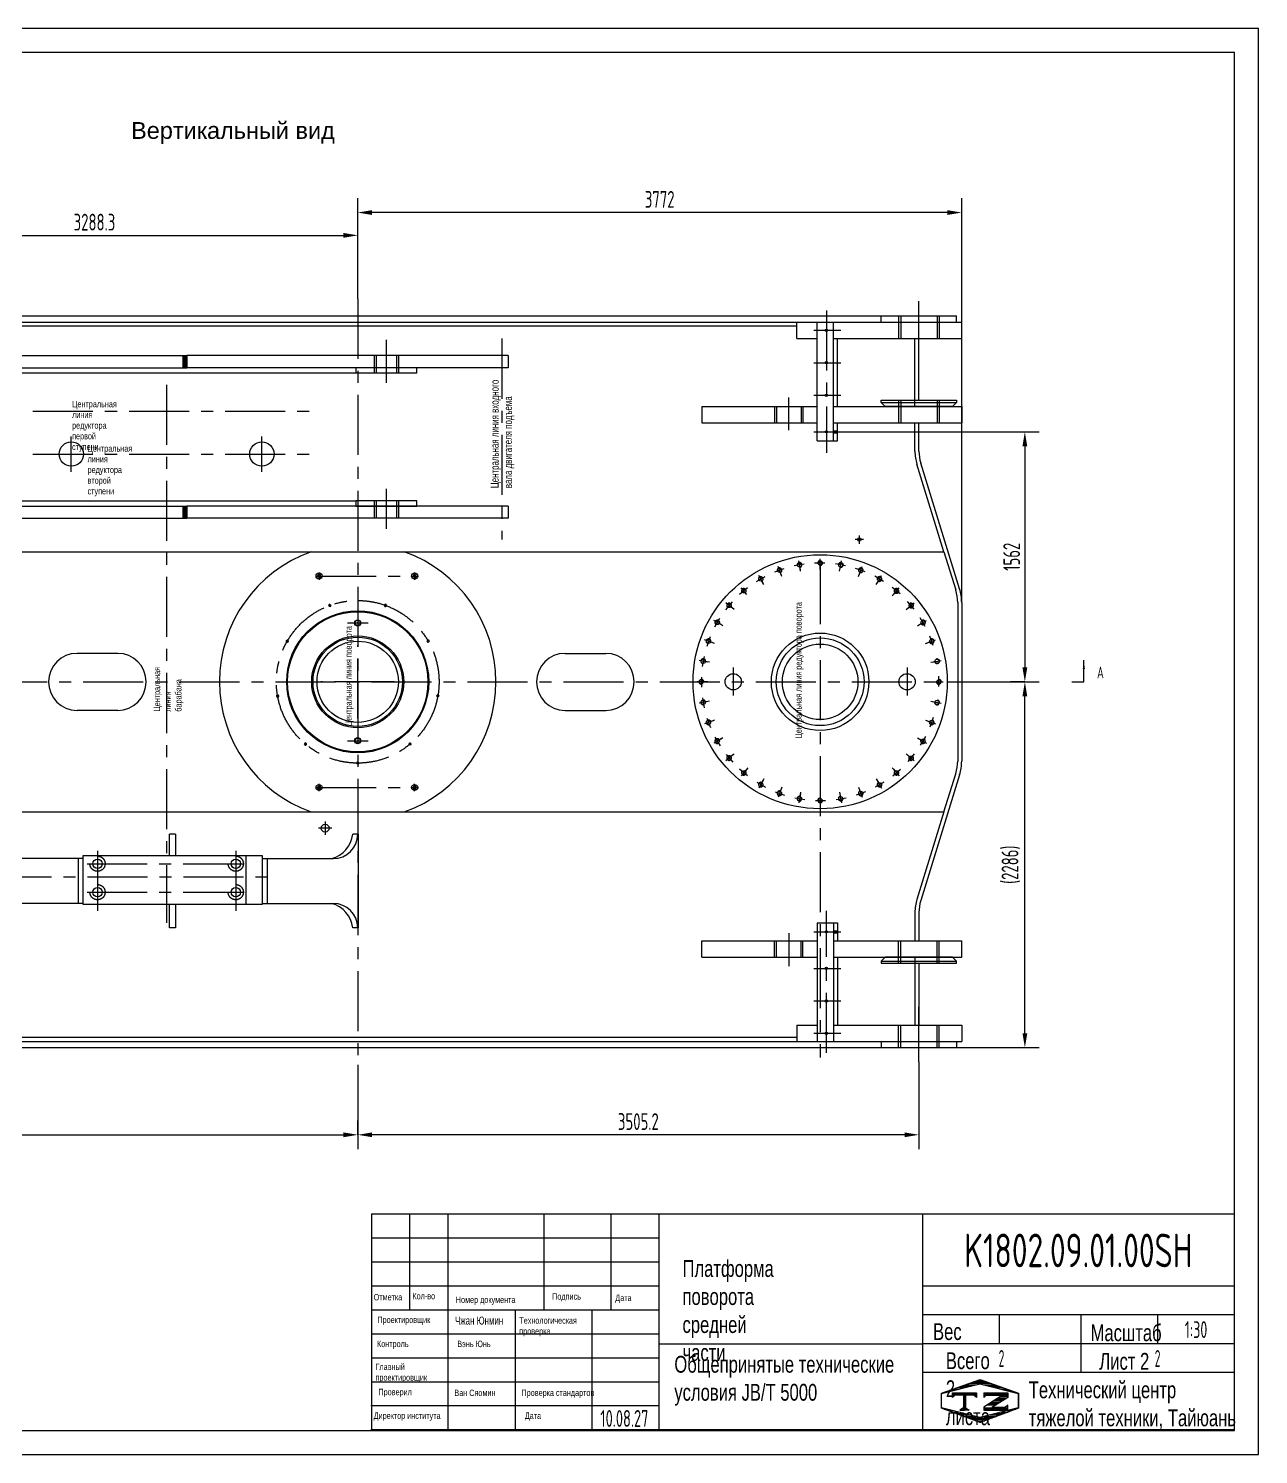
# Model space of a CAD drawing. Header units: millimetres. Extents: x 0 to 12600, y 0 to 8910.
# Drawn here: x 4919 to 12600, y 0 to 8910 of the extents above; entities that cross this region are included whole.
import ezdxf
from ezdxf.enums import TextEntityAlignment as Align

# ---------------------------------------------------------------- set-up
doc = ezdxf.new("R2010")
doc.units = ezdxf.units.MM
doc.header["$LTSCALE"] = 300
doc.linetypes.add('F', pattern=[0.75, 0.5, -0.25])
doc.linetypes.add('G', pattern=[2, 1.25, -0.25, 0.25, -0.25])
for name, color, linetype in [('01', 7, 'Continuous'), ('02', 1, 'Continuous'), ('04', 2, 'F'), ('05', 4, 'G'), ('08', 1, 'Continuous'), ('11', 3, 'Continuous'), ('THICK', 7, 'Continuous')]:
    doc.layers.add(name, color=color, linetype=linetype)
doc.styles.get("Standard").update_dxf_attribs({"font": 'isocp', "width": 0.707, "bigfont": 'intecad.shx'})
doc.dimstyles.new('INTE', dxfattribs={"dimscale": 30, "dimtxt": 3.5, "dimasz": 3, "dimexe": 3, "dimexo": 0, "dimgap": 1, "dimtad": 1, "dimdsep": 46, "dimtxsty": 'Standard', "dimcen": 0, "dimclrd": 1, "dimclre": 1, "dimclrt": 3, "dimadec": 0, "dimazin": 0, "dimtfac": 1, "dimtmove": 0, "dimatfit": 0, "dimfxl": 1, "dimarcsym": 0})

# ---------------------------------------------------------------- blocks, each defined once
blk = doc.blocks.new('*D16')
at = {"layer": '08', "color": 1, "lineweight": -2}
for p, q in [((1792.8, 2631), (1792.8, 1907.5)), ((6974.4, 2435.1), (6974.4, 1907.5)), ((1882.8, 1997.5), (6884.4, 1997.5))]:
    blk.add_line(p, q, dxfattribs=at)
at = {"layer": '08', "color": 1}
for points in [[(1882.8, 2012.5), (1882.8, 1982.5), (1792.8, 1997.5)], [(6884.4, 2012.5), (6884.4, 1982.5), (6974.4, 1997.5)]]:
    blk.add_solid(points, dxfattribs=at)
at = {"layer": 'Defpoints', "color": 0}
for p in [(1792.8, 2631), (6974.4, 2435.1), (6974.4, 1997.5)]:
    blk.add_point(p, dxfattribs=at)
at = {"layer": '08', "color": 3, "insert": (4383.6, 2080), "char_height": 105, "attachment_point": 5}
blk.add_mtext('5181.6', dxfattribs=at)
blk = doc.blocks.new('*D17')
at = {"layer": '08', "color": 1, "lineweight": -2}
for p, q in [((3686.1, 6969.8), (3686.1, 7707.6)), ((6974.4, 7220.9), (6974.4, 7707.6)), ((3776.1, 7617.6), (6884.4, 7617.6))]:
    blk.add_line(p, q, dxfattribs=at)
at = {"layer": '08', "color": 1}
for points in [[(3776.1, 7632.6), (3776.1, 7602.6), (3686.1, 7617.6)], [(6884.4, 7632.6), (6884.4, 7602.6), (6974.4, 7617.6)]]:
    blk.add_solid(points, dxfattribs=at)
at = {"layer": 'Defpoints', "color": 0}
for p in [(6974.4, 7617.6), (6974.4, 7220.9), (3686.1, 6969.8)]:
    blk.add_point(p, dxfattribs=at)
at = {"layer": '08', "color": 3, "insert": (5330.3, 7700.1), "char_height": 105, "attachment_point": 5}
blk.add_mtext('3288.3', dxfattribs=at)
blk = doc.blocks.new('*D18')
at = {"layer": '08', "color": 1, "lineweight": -2}
for p, q in [((9992.3, 6390.1), (11231.1, 6390.1)), ((11141.1, 6300.1), (11141.1, 4918)), ((10910.9, 4828), (11231.1, 4828))]:
    blk.add_line(p, q, dxfattribs=at)
at = {"layer": '08', "color": 1}
for points in [[(11126.1, 6300.1), (11156.1, 6300.1), (11141.1, 6390.1)], [(11126.1, 4918), (11156.1, 4918), (11141.1, 4828)]]:
    blk.add_solid(points, dxfattribs=at)
at = {"layer": 'Defpoints', "color": 0}
for p in [(9992.3, 6390.1), (10910.9, 4828), (11141.1, 4828)]:
    blk.add_point(p, dxfattribs=at)
at = {"layer": '08', "color": 3, "insert": (11058.6, 5609), "char_height": 105, "attachment_point": 5, "rotation": 90}
blk.add_mtext('1562', dxfattribs=at)
blk = doc.blocks.new('*D20')
at = {"layer": '08', "color": 1, "lineweight": -2}
for p, q in [((10479.6, 2452.7), (10479.6, 1907.5)), ((6974.4, 1997.5), (6974.4, 2087.5)), ((10389.6, 1997.5), (7064.4, 1997.5))]:
    blk.add_line(p, q, dxfattribs=at)
at = {"layer": '08', "color": 1}
for points in [[(7064.4, 2012.5), (7064.4, 1982.5), (6974.4, 1997.5)], [(10389.6, 2012.5), (10389.6, 1982.5), (10479.6, 1997.5)]]:
    blk.add_solid(points, dxfattribs=at)
at = {"layer": 'Defpoints', "color": 0}
for p in [(10479.6, 2452.7), (6974.4, 1997.5), (6974.4, 1997.5)]:
    blk.add_point(p, dxfattribs=at)
at = {"layer": '08', "color": 3, "insert": (8727, 2080), "char_height": 105, "attachment_point": 5}
blk.add_mtext('3505.2', dxfattribs=at)
blk = doc.blocks.new('*D21')
at = {"layer": '08', "color": 1, "lineweight": -2}
for p, q in [((11141.1, 4828), (11051.1, 4828)), ((11141.1, 2632), (11141.1, 4738)), ((10714.4, 2542), (11231.1, 2542))]:
    blk.add_line(p, q, dxfattribs=at)
at = {"layer": '08', "color": 1}
for points in [[(11126.1, 4738), (11156.1, 4738), (11141.1, 4828)], [(11126.1, 2632), (11156.1, 2632), (11141.1, 2542)]]:
    blk.add_solid(points, dxfattribs=at)
at = {"layer": 'Defpoints', "color": 0}
for p in [(11141.1, 4828), (11141.1, 4828), (10714.4, 2542)]:
    blk.add_point(p, dxfattribs=at)
at = {"layer": '08', "color": 3, "insert": (11053.4, 3685), "char_height": 105, "attachment_point": 5, "rotation": 90}
blk.add_mtext('(2286)', dxfattribs=at)
blk = doc.blocks.new('*D22')
at = {"layer": '08', "color": 1, "lineweight": -2}
for p, q in [((6974.4, 7662.6), (6974.4, 7850.1)), ((10746.4, 5323), (10746.4, 7850.1)), ((10656.4, 7760.1), (7064.4, 7760.1))]:
    blk.add_line(p, q, dxfattribs=at)
at = {"layer": '08', "color": 1}
for points in [[(7064.4, 7775.1), (7064.4, 7745.1), (6974.4, 7760.1)], [(10656.4, 7775.1), (10656.4, 7745.1), (10746.4, 7760.1)]]:
    blk.add_solid(points, dxfattribs=at)
at = {"layer": 'Defpoints', "color": 0}
for p in [(6974.4, 7760.1), (6974.4, 7662.6), (10746.4, 5323)]:
    blk.add_point(p, dxfattribs=at)
at = {"layer": '08', "color": 3, "insert": (8860.4, 7842.6), "char_height": 105, "attachment_point": 5}
blk.add_mtext('3772', dxfattribs=at)
blk = doc.blocks.new('rwer')
at = {"layer": '01', "color": 7, "linetype": 'Continuous'}
for centre in [(9608.8, 5524.8), (9733.6, 5558.2), (9862.4, 5569.5), (9991.2, 5558.2), (10116, 5524.8), (9491.7, 5470.1), (10233.2, 5470.1), (9385.8, 5396), (10339, 5396), (9294.4, 5304.6), (10430.4, 5304.6), (9220.2, 5198.7), (10504.6, 5198.7), (9165.6, 5081.6), (10559.2, 5081.6), (9132.2, 4956.7), (10592.6, 4956.7), (9120.9, 4828), (10603.9, 4828), (9132.2, 4699.2), (10592.6, 4699.2), (9165.6, 4574.4), (10559.2, 4574.4), (9220.2, 4457.2), (10504.6, 4457.2), (9294.4, 4351.4), (10430.4, 4351.4), (9385.8, 4260), (9491.7, 4185.8), (10233.2, 4185.8), (10339, 4260), (9608.8, 4131.2), (9733.6, 4097.7), (9862.4, 4086.5), (9991.2, 4097.7), (10116, 4131.2)]:
    blk.add_circle(centre, 12.9, dxfattribs=at)
at = {"layer": '02', "color": 1, "linetype": 'Continuous'}
for centre, start, end in [((9608.8, 5524.8), 290, 200.66034), ((9733.6, 5558.2), 280, 190.66034), ((9862.4, 5569.5), 270, 180.66034), ((9991.2, 5558.2), 260, 170.66034), ((10116, 5524.8), 250, 160.66034), ((9491.7, 5470.1), 300, 210.66034), ((10233.2, 5470.1), 240, 150.66034), ((9385.8, 5396), 310, 220.66034), ((10339, 5396), 230, 140.66034), ((9294.4, 5304.6), 320, 230.66034), ((10430.4, 5304.6), 220, 130.66034), ((9220.2, 5198.7), 330, 240.66034), ((10504.6, 5198.7), 210, 120.66034), ((9165.6, 5081.6), 340, 250.66034), ((10559.2, 5081.6), 200, 110.66034), ((9132.2, 4956.7), 350, 260.66034), ((10592.6, 4956.7), 190, 100.66034), ((9120.9, 4828), 0, 270.66034), ((10603.9, 4828), 180, 90.66034), ((9132.2, 4699.2), 10, 280.66034), ((10592.6, 4699.2), 170, 80.66034), ((9165.6, 4574.4), 20, 290.66034), ((10559.2, 4574.4), 160, 70.66034), ((9220.2, 4457.2), 30, 300.66034), ((10504.6, 4457.2), 150, 60.66034), ((9294.4, 4351.4), 40, 310.66034), ((10430.4, 4351.4), 140, 50.66034), ((9385.8, 4260), 139.33966, 50), ((9491.7, 4185.8), 60, 330.66034), ((10233.2, 4185.8), 120, 30.66034), ((10339, 4260), 130, 40.66034), ((9608.8, 4131.2), 70, 340.66034), ((9733.6, 4097.7), 80, 350.66034), ((9862.4, 4086.5), 90, 0.66034), ((9991.2, 4097.7), 100, 10.66034), ((10116, 4131.2), 110, 20.66034)]:
    blk.add_arc(centre, 15, start, end, dxfattribs=at)
at = {"layer": '05'}
for p, q in [((9636.3, 5534.8), (9576.6, 5513.1)), ((9619.1, 5496.4), (9599.8, 5549.3)), ((9762.4, 5563.3), (9699.9, 5552.3)), ((9738.9, 5528.5), (9729.1, 5584)), ((9740.6, 5518.6), (9735.4, 5548.1)), ((9891.6, 5569.5), (9828.2, 5569.5)), ((9862.4, 5539.3), (9862.4, 5595.6)), ((9862.4, 5529.3), (9862.4, 5559.3)), ((10019.9, 5553.1), (9957.5, 5564.2)), ((9984.2, 5518.6), (9989.4, 5548.1)), ((9985.9, 5528.5), (9995.7, 5584)), ((10143.5, 5514.8), (10083.9, 5536.5)), ((10105.7, 5496.4), (10125, 5549.3)), ((9517, 5484.7), (9462, 5453)), ((9506.7, 5444), (9478.6, 5492.8)), ((9511.8, 5435.3), (9496.8, 5461.3)), ((9511.8, 5435.3), (9496.8, 5461.3)), ((9622.6, 5487), (9612.3, 5515.2)), ((10102.3, 5487), (10112.5, 5515.2)), ((10258.5, 5455.5), (10203.5, 5487.2)), ((10213, 5435.3), (10228, 5461.3)), ((10218.1, 5444), (10246.2, 5492.8)), ((9408.2, 5414.8), (9359.6, 5374)), ((9405.1, 5372.9), (9369, 5416)), ((10361.4, 5377.2), (10312.8, 5418)), ((10313.2, 5365.2), (10332.5, 5388.2)), ((10319.7, 5372.9), (10355.8, 5416)), ((9313.2, 5327), (9272.4, 5278.4)), ((9317.5, 5285.2), (9274.3, 5321.4)), ((9325.2, 5278.8), (9302.2, 5298)), ((10399.6, 5278.8), (10422.6, 5298)), ((10407.3, 5285.2), (10450.5, 5321.4)), ((10449.2, 5282.2), (10408.4, 5330.8)), ((9246.3, 5183.7), (9197.6, 5211.8)), ((9234.9, 5224), (9203.1, 5169.1)), ((9255.1, 5178.6), (9229.1, 5193.6)), ((10469.7, 5178.6), (10495.7, 5193.6)), ((10478.5, 5183.7), (10527.2, 5211.8)), ((10519.2, 5173.4), (10487.5, 5228.4)), ((9193.9, 5071.3), (9141, 5090.5)), ((9175.6, 5109), (9153.9, 5049.4)), ((10530.9, 5071.3), (10583.8, 5090.5)), ((10569.2, 5054.1), (10547.5, 5113.7)), ((9203.4, 5067.8), (9175.2, 5078.1)), ((10521.4, 5067.8), (10549.6, 5078.1)), ((9161.8, 4951.5), (9106.4, 4961.3)), ((9137.2, 4985.5), (9126.2, 4923)), ((9171.8, 4949.8), (9142.2, 4955)), ((10553, 4949.8), (10582.6, 4955)), ((10563, 4951.5), (10618.4, 4961.3)), ((9151, 4828), (9094.7, 4828)), ((9120.9, 4857.2), (9120.9, 4793.8)), ((9161.1, 4828), (9131.1, 4828)), ((10563.7, 4828), (10593.7, 4828)), ((10573.8, 4828), (10630.1, 4828)), ((10603.9, 4798.8), (10603.9, 4862.2)), ((9127.1, 4728), (9138.1, 4665.5)), ((9161.8, 4704.5), (9106.4, 4694.7)), ((9171.8, 4706.2), (9142.2, 4701)), ((10553, 4706.2), (10582.6, 4701)), ((10563, 4704.5), (10618.4, 4694.7)), ((9193.9, 4584.7), (9141, 4565.4)), ((9155.6, 4601.8), (9177.3, 4542.2)), ((9203.4, 4588.1), (9175.2, 4577.9)), ((10521.4, 4588.1), (10549.6, 4577.9)), ((10530.9, 4584.7), (10583.8, 4565.4)), ((10549.2, 4546.9), (10570.9, 4606.5)), ((9246.3, 4472.3), (9197.6, 4444.1)), ((9205.6, 4482.5), (9237.4, 4427.6)), ((9255.1, 4477.3), (9229.1, 4462.3)), ((10469.7, 4477.3), (10495.7, 4462.3)), ((10478.5, 4472.3), (10527.2, 4444.1)), ((10489.9, 4431.9), (10521.7, 4486.9)), ((9317.5, 4370.7), (9274.3, 4334.5)), ((9275.6, 4373.7), (9316.4, 4325.1)), ((9325.2, 4377.2), (9302.2, 4357.9)), ((10399.6, 4377.2), (10422.6, 4357.9)), ((10407.3, 4370.7), (10450.5, 4334.5)), ((10411.6, 4329), (10452.4, 4377.6)), ((9408.2, 4241.2), (9359.6, 4281.9)), ((9405.1, 4283), (9369, 4239.9)), ((9411.6, 4290.8), (9392.3, 4267.8)), ((10313.2, 4290.8), (10332.5, 4267.8)), ((10316.6, 4241.2), (10365.2, 4281.9)), ((10319.7, 4283), (10355.8, 4239.9)), ((9466.3, 4200.4), (9521.3, 4168.7)), ((9506.7, 4211.9), (9478.6, 4163.2)), ((9511.8, 4220.7), (9496.8, 4194.7)), ((10207.8, 4171.2), (10262.8, 4202.9)), ((10213, 4220.7), (10228, 4194.7)), ((10218.1, 4211.9), (10246.2, 4163.2)), ((9581.3, 4141.2), (9640.9, 4119.5)), ((9619.1, 4159.5), (9599.8, 4106.6)), ((9622.6, 4169), (9612.3, 4140.8)), ((9704.9, 4102.8), (9767.3, 4091.8)), ((9738.9, 4127.4), (9729.1, 4072)), ((9740.6, 4137.4), (9735.4, 4107.8)), ((9862.4, 4126.7), (9862.4, 4096.7)), ((9862.4, 4116.6), (9862.4, 4060.3)), ((9962.4, 4092.7), (10024.9, 4103.7)), ((9984.2, 4137.4), (9989.4, 4107.8)), ((9985.9, 4127.4), (9995.7, 4072)), ((10088.6, 4121.2), (10148.2, 4142.9)), ((10102.3, 4169), (10112.5, 4140.8)), ((10105.7, 4159.5), (10125, 4106.6)), ((9833.2, 4086.5), (9896.6, 4086.5))]:
    blk.add_line(p, q, dxfattribs=at)
blk = doc.blocks.new('*U41')
at = {"layer": '01'}
for points in [[(415, 292), (25, 292)], [(415, 5), (415, 292)], [(25, 5), (415, 5)]]:
    blk.add_lwpolyline(points, dxfattribs=at)
at = {"layer": '02'}
for points in [[(420, 297), (0, 297)], [(420, 0), (420, 297)], [(0, 0), (420, 0)]]:
    blk.add_lwpolyline(points, dxfattribs=at)
blk = doc.blocks.new('*X45')
at = {"color": 0}
for p, q in [((127.06, 7.8), (132.06, 7.8)), ((127.06, 7.5), (132.06, 7.5)), ((127.06, 7.2), (127.32, 7.2)), ((128.77, 6), (130.57, 6)), ((129.23, 6.3), (131.04, 6.3)), ((129.7, 6.6), (131.51, 6.6)), ((130.16, 6.9), (131.98, 6.9)), ((130.62, 7.2), (132.06, 7.2)), ((127.84, 5.4), (129.64, 5.4)), ((128.3, 5.7), (130.1, 5.7))]:
    blk.add_line(p, q, dxfattribs=at)
blk = doc.blocks.new('*X46')
at = {"color": 0}
for p, q in [((127.06, 4.8), (132.06, 4.8)), ((127.06, 4.5), (132.06, 4.5)), ((131.84, 5.1), (132.06, 5.1))]:
    blk.add_line(p, q, dxfattribs=at)
blk = doc.blocks.new('*X44')
at = {"color": 0}
for p, q in [((122.34, 4.5), (123.72, 4.5)), ((122.82, 4.8), (123.24, 4.8))]:
    blk.add_line(p, q, dxfattribs=at)
blk = doc.blocks.new('*X43')
at = {"color": 0}
for p, q in [((120.53, 7.8), (125.53, 7.8)), ((120.53, 7.5), (125.53, 7.5)), ((120.53, 7.2), (120.79, 7.2)), ((125.27, 7.2), (125.53, 7.2))]:
    blk.add_line(p, q, dxfattribs=at)
blk = doc.blocks.new('*X42')
at = {"color": 0}
for p, q in [((121.52, 9), (123.12, 9)), ((122.38, 9.3), (124.32, 9.3)), ((123.24, 9.6), (125.52, 9.6)), ((124.1, 9.9), (128.52, 9.9)), ((124.97, 10.2), (127.67, 10.2)), ((125.83, 10.5), (126.82, 10.5)), ((127.02, 9.6), (129.37, 9.6)), ((128.22, 9.3), (130.22, 9.3)), ((129.42, 9), (131.07, 9)), ((118.22, 7.8), (118.32, 7.8)), ((118.22, 7.5), (118.27, 7.5)), ((118.22, 7.2), (118.27, 7.2)), ((118.22, 6.9), (118.27, 6.9)), ((118.22, 6.6), (118.27, 6.6)), ((118.22, 6.3), (118.27, 6.3)), ((118.22, 6), (118.27, 6)), ((118.94, 8.1), (119.52, 8.1)), ((119.8, 8.4), (120.72, 8.4)), ((120.66, 8.7), (121.92, 8.7)), ((130.62, 8.7), (131.92, 8.7)), ((131.82, 8.4), (132.77, 8.4)), ((133.02, 8.1), (133.62, 8.1)), ((134.22, 7.8), (134.32, 7.8)), ((134.27, 7.5), (134.32, 7.5)), ((134.27, 7.2), (134.32, 7.2)), ((134.27, 6.9), (134.32, 6.9)), ((134.27, 6.6), (134.32, 6.6)), ((134.27, 6.3), (134.32, 6.3)), ((134.27, 6), (134.32, 6)), ((118.22, 5.7), (118.27, 5.7)), ((118.22, 5.4), (118.27, 5.4)), ((118.22, 5.1), (118.27, 5.1)), ((118.22, 4.8), (118.27, 4.8)), ((118.79, 4.5), (119.42, 4.5)), ((119.61, 4.2), (120.62, 4.2)), ((120.43, 3.9), (121.82, 3.9)), ((121.26, 3.6), (123.02, 3.6)), ((122.08, 3.3), (124.22, 3.3)), ((122.91, 3), (125.42, 3)), ((127.12, 3), (129.7, 3)), ((128.32, 3.3), (130.51, 3.3)), ((129.52, 3.6), (131.32, 3.6)), ((130.72, 3.9), (132.14, 3.9)), ((131.92, 4.2), (132.95, 4.2)), ((133.12, 4.5), (133.76, 4.5)), ((134.27, 5.7), (134.32, 5.7)), ((134.27, 5.4), (134.32, 5.4)), ((134.27, 5.1), (134.32, 5.1)), ((134.27, 4.8), (134.32, 4.8)), ((123.73, 2.7), (128.89, 2.7)), ((124.55, 2.4), (128.07, 2.4)), ((125.38, 2.1), (127.26, 2.1)), ((126.2, 1.8), (126.45, 1.8))]:
    blk.add_line(p, q, dxfattribs=at)

msp = doc.modelspace()

# ---------------------------------------------------------------- hatches: boundary and pattern name
at = {"layer": '02', "linetype": 'Continuous'}
h = msp.add_hatch(dxfattribs=at)
h.set_pattern_fill('_USER', color=1, scale=5, angle=315, style=0, double=1, pattern_type=0)
h.set_pattern_definition([(315, (-286.79, 9767.5347), (3.535534, 3.535534), []), (45, (-286.79, 9767.5347), (-3.535534, 3.535534), [])])
h.paths.add_polyline_path([(5907.403, 6847.382), (5882.403, 6821.649), (5882.403, 6789.979), (5904.615, 6789.979), (5907.403, 6792.848)])
h.paths.add_polyline_path([(5907.403, 6847.382), (5907.403, 6865.979), (5882.403, 6865.979), (5882.403, 6821.649)])
h = msp.add_hatch(dxfattribs=at)
h.set_pattern_fill('_USER', color=1, scale=5, angle=315, style=0, double=1, pattern_type=0)
h.set_pattern_definition([(315, (-286.79, 8828.0347), (3.535534, 3.535534), []), (45, (-286.79, 8828.0347), (-3.535534, 3.535534), [])])
h.paths.add_polyline_path([(5907.403, 5907.882), (5882.403, 5882.149), (5882.403, 5850.479), (5904.615, 5850.479), (5907.403, 5853.348)])
h.paths.add_polyline_path([(5907.403, 5907.882), (5907.403, 5926.479), (5882.403, 5926.479), (5882.403, 5882.149)])

# ---------------------------------------------------------------- linework, layer by layer
for p, q in [((5799.403, 3742.129), (5799.403, 3874.979)), ((5837.403, 3874.979), (5799.403, 3874.979)), ((5837.403, 3874.979), (5837.403, 3742.129)), ((6978.83, 3874.979), (6962.83, 3874.979)), ((5259.403, 3722.979), (4814.316, 3722.979)), ((5227.978, 3722.979), (5227.978, 3442.979)), ((5259.403, 3436.979), (5259.403, 3742.129)), ((6377.403, 3742.129), (6377.403, 3436.979)), ((6377.403, 3722.979), (6822.489, 3722.979)), ((6408.828, 3722.979), (6408.828, 3442.979)), ((5259.403, 3442.979), (4814.316, 3442.979)), ((6377.403, 3436.979), (5259.403, 3436.979)), ((5799.403, 3290.979), (5799.403, 3436.979)), ((5837.403, 3436.979), (5837.403, 3290.979)), ((6377.403, 3442.979), (6822.489, 3442.979)), ((5837.403, 3290.979), (5799.403, 3290.979)), ((6978.83, 3290.979), (6943.064, 3290.979))]:
    msp.add_line(p, q)
for centre, start, end in [((6765.32, 3895.602), 285.2643714, 353.3815163), ((6765.32, 3270.355), 6.6184837, 74.7356286)]:
    msp.add_arc(centre, 178.936, start, end)
at = {"layer": '01'}
for p, q in [((1843.403, 7075.979), (10746.403, 7075.979)), ((9717.394, 7050.988), (3088.403, 7050.988)), ((9717.394, 6973.978), (9717.394, 7075.978)), ((9844.403, 6332.979), (9844.403, 7075.979)), ((9946.403, 6332.978), (9946.403, 7075.979)), ((10244.394, 7113.979), (10714.394, 7113.979)), ((10244.394, 7075.978), (10244.394, 7113.979)), ((10714.394, 7075.978), (10714.394, 7113.979)), ((10746.394, 6973.978), (10746.394, 7075.979)), ((9717.394, 6973.978), (9844.403, 6973.978)), ((9946.403, 6973.978), (10746.394, 6973.978)), ((9971.403, 6548.978), (9971.403, 6973.978)), ((10454.403, 6548.978), (10454.403, 6972.988)), ((10479.394, 6586.978), (10479.394, 6973.978)), ((3647.403, 6865.979), (5882.403, 6865.979)), ((5882.403, 6865.979), (5882.403, 6789.979)), ((7914.403, 6865.979), (5907.403, 6865.979)), ((5907.403, 6865.979), (5907.403, 6789.979)), ((7914.403, 6865.979), (7914.403, 6789.979)), ((3647.403, 6789.979), (5882.403, 6789.979)), ((7914.403, 6789.979), (5907.403, 6789.979)), ((7342.903, 6789.979), (6961.903, 6789.979)), ((6961.903, 6789.979), (6961.903, 6758.279)), ((7342.903, 6758.279), (7342.903, 6789.979)), ((6961.903, 6758.279), (7342.903, 6758.279)), ((9123.394, 6548.978), (9123.394, 6446.978)), ((9123.394, 6548.978), (9844.403, 6548.978)), ((9946.403, 6548.978), (10746.394, 6548.978)), ((10244.394, 6586.978), (10714.394, 6586.978)), ((10244.394, 6573.978), (10244.394, 6586.978)), ((10244.394, 6573.978), (10714.394, 6573.978)), ((10269.394, 6548.978), (10244.394, 6573.978)), ((10689.394, 6548.978), (10269.394, 6548.978)), ((10689.394, 6548.978), (10714.394, 6573.978)), ((10714.394, 6586.978), (10714.394, 6573.978)), ((10746.394, 6548.978), (10746.394, 6446.978)), ((9123.394, 6446.978), (9844.403, 6446.978)), ((9946.403, 6446.978), (10746.394, 6446.978)), ((9971.403, 6332.978), (9971.403, 6446.978)), ((10454.403, 6269.988), (10454.403, 6446.978)), ((10479.403, 6268.979), (10479.403, 6446.978)), ((9844.403, 6332.979), (9946.403, 6332.979)), ((9946.403, 6332.978), (9971.403, 6332.978)), ((10635.403, 5640.988), (10466.842, 6187.458)), ((10733.372, 5409.236), (10490.738, 6193.946)), ((3647.403, 5926.479), (5882.403, 5926.479)), ((5882.403, 5926.479), (5882.403, 5850.479)), ((7914.403, 5926.479), (5907.403, 5926.479)), ((5907.403, 5926.479), (5907.403, 5850.479)), ((7342.903, 5958.279), (6961.903, 5958.279)), ((6961.903, 5958.279), (6961.903, 5926.479)), ((6961.903, 5926.479), (7342.903, 5926.479)), ((7342.903, 5926.479), (7342.903, 5958.279)), ((7914.403, 5926.479), (7914.403, 5850.479)), ((3647.403, 5850.479), (5882.403, 5850.479)), ((7914.403, 5850.479), (5907.403, 5850.479)), ((3088.403, 5640.988), (10635.403, 5640.988)), ((3088.403, 5640.988), (10635.403, 5640.988)), ((10635.403, 5640.988), (10709.443, 5402.003)), ((10721.403, 5322.988), (10721.403, 4332.988)), ((10746.403, 5322.979), (10746.403, 4332.979)), ((5475.403, 5005.567), (5221.403, 5005.567)), ((8269.403, 5005.567), (8523.403, 5005.567)), ((11434.321, 4827.979), (11509.321, 4827.979)), ((5475.403, 4649.567), (5221.403, 4649.567)), ((8269.403, 4649.567), (8523.403, 4649.567)), ((10733.372, 4246.721), (10490.738, 3462.011)), ((10635.403, 4014.988), (10709.443, 4253.973)), ((3088.403, 4014.988), (10635.403, 4014.988)), ((5259.403, 3742.129), (6377.403, 3742.129)), ((6276.403, 3742.129), (6276.403, 3436.979)), ((10479.403, 3386.979), (10479.403, 3208.979)), ((9844.403, 3322.979), (9844.403, 2579.979)), ((9844.403, 3322.979), (9946.403, 3322.979)), ((9946.403, 3322.979), (9946.403, 2579.979)), ((9946.403, 3322.979), (9971.403, 3322.979)), ((9971.403, 3322.979), (9971.403, 3208.979)), ((9123.394, 3208.979), (9844.403, 3208.979)), ((9123.394, 3106.979), (9123.394, 3208.979)), ((9946.403, 3208.979), (10746.394, 3208.979)), ((10746.394, 3106.979), (10746.394, 3208.979)), ((9123.394, 3106.979), (9844.403, 3106.979)), ((9946.403, 3106.979), (10746.394, 3106.979)), ((9971.403, 3106.979), (9971.403, 2681.979)), ((10269.394, 3106.979), (10244.394, 3081.979)), ((10244.394, 3081.979), (10714.394, 3081.979)), ((10244.394, 3081.979), (10244.394, 3068.979)), ((10244.394, 3068.979), (10714.394, 3068.979)), ((10689.394, 3106.979), (10269.394, 3106.979)), ((10479.394, 3068.979), (10479.394, 2681.979)), ((10689.394, 3106.979), (10714.394, 3081.979)), ((10714.394, 3068.979), (10714.394, 3081.979)), ((9717.394, 2681.979), (9717.394, 2579.979)), ((9717.394, 2681.979), (9844.403, 2681.979)), ((9946.403, 2681.979), (10746.394, 2681.979)), ((10746.394, 2681.979), (10746.394, 2579.979)), ((1843.403, 2579.979), (10746.394, 2579.979)), ((10244.394, 2579.979), (10244.394, 2541.979)), ((10244.394, 2541.979), (10714.394, 2541.979)), ((10714.394, 2579.979), (10714.394, 2541.979))]:
    msp.add_line(p, q, dxfattribs=at)
at = {"layer": '01', "color": 7, "linetype": 'Continuous'}
for p, q in [((1907.403, 7113.979), (10244.394, 7113.979)), ((3088.403, 4014.988), (10635.403, 4014.988)), ((10635.403, 4014.988), (10466.842, 3468.518)), ((6978.83, 3874.979), (6943.064, 3874.979)), ((6962.83, 3874.979), (6962.83, 3874.979)), ((6978.83, 3290.979), (6978.83, 3874.979)), ((10454.403, 3385.988), (10454.403, 3209.988)), ((10454.403, 3104.988), (10454.403, 2681.979)), ((9717.394, 2604.988), (3088.403, 2604.988)), ((1907.403, 2541.979), (10244.394, 2541.979))]:
    msp.add_line(p, q, dxfattribs=at)
for centre, radius in [((9901.803, 7024.346), 7), ((9901.803, 6821.879), 7), ((9901.803, 6618.679), 7), ((9901.803, 6390.079), 7), ((6974.403, 5196.279), 19), ((6974.403, 4459.679), 19), ((9901.803, 3265.879), 7), ((9901.803, 3037.279), 7), ((9901.803, 2834.079), 7), ((9901.803, 2631.612), 7)]:
    msp.add_circle(centre, radius, dxfattribs=at)
at = {"layer": '01'}
for centre, radius in [((5185.603, 6250.988), 76), ((6375.603, 6250.988), 76), ((10107.003, 5716.979), 11.113), ((9862.403, 4828.407), 793.75), ((6733.103, 5488.379), 19.034), ((6733.103, 5488.379), 8), ((7330.003, 5488.379), 19.034), ((7330.003, 5488.379), 8), ((6974.403, 4827.979), 443.63), ((6974.403, 4827.979), 438.15), ((6800.653, 5305.351), 5.6), ((7148.152, 5305.351), 5.6), ((6974.403, 5196.279), 16.705), ((6534.454, 5081.983), 5.6), ((6974.403, 4827.979), 287.25), ((6974.403, 4827.979), 279), ((6974.403, 4827.969), 254), ((7414.352, 5081.983), 5.6), ((9862.403, 4827.979), 304.5), ((9862.403, 4827.979), 274), ((9862.403, 4827.979), 236), ((9319.603, 4827.979), 50.8), ((10405.203, 4827.979), 50.8), ((6474.111, 4739.764), 5.6), ((7474.694, 4739.764), 5.6), ((6974.403, 4459.679), 16.705), ((6647.861, 4438.821), 5.6), ((7300.945, 4438.821), 5.6), ((6974.403, 4319.969), 5.6), ((6733.083, 4167.572), 19.034), ((6733.083, 4167.572), 8), ((7329.983, 4167.554), 19.034), ((7329.983, 4167.554), 8), ((6771.203, 3913.579), 24.6), ((5349.303, 3691.329), 29.37), ((6212.903, 3691.329), 29.37), ((5349.303, 3513.529), 29.37), ((6212.903, 3513.529), 29.37)]:
    msp.add_circle(centre, radius, dxfattribs=at)
for centre, radius, start, end in [((10734.403, 6269.988), 280, 180, 197.1425854), ((10733.403, 6268.979), 254, 180, 197.1816884), ((6974.403, 4827.969), 863.5, 109.6884182, 250.3042415), ((6974.403, 4827.969), 863.5, 289.6957585, 70.3115818), ((10454.403, 5322.988), 267, 0, 17.2136143), ((10454.403, 5322.979), 292, 0, 17.1816884), ((5221.403, 4827.567), 178, 90, 270), ((5475.403, 4827.567), 178, 270, 90), ((8269.403, 4827.567), 178, 90, 270), ((8523.403, 4827.567), 178, 270, 90), ((10454.403, 4332.988), 267, 342.7863857, 0), ((10454.403, 4332.979), 292, 342.8183116, 0)]:
    msp.add_arc(centre, radius, start, end, dxfattribs=at)
at = {"layer": '01', "color": 7, "linetype": 'Continuous'}
for centre, radius, start, end in [((6822.489, 3874.979), 152, 270, 0), ((6822.489, 3290.979), 152, 0, 90), ((10734.403, 3385.988), 280, 162.8574146, 180), ((10733.403, 3386.979), 254, 162.8183116, 180)]:
    msp.add_arc(centre, radius, start, end, dxfattribs=at)
at = {"layer": '02', "color": 1, "linetype": 'Continuous'}
for p, q in [((5882.403, 6865.979), (5907.403, 6865.979)), ((5882.403, 6789.979), (5907.403, 6789.979)), ((4599.903, 6758.279), (6961.903, 6758.279)), ((4599.903, 5958.279), (6961.903, 5958.279)), ((5882.403, 5926.479), (5907.403, 5926.479)), ((5882.403, 5850.479), (5907.403, 5850.479))]:
    msp.add_line(p, q, dxfattribs=at)
at = {"layer": '02'}
msp.add_line((11509.321, 4827.979), (11509.321, 4962.979), dxfattribs=at)
msp.add_lwpolyline([(11509.321, 4962.979, 0, 13.5, 0), (11509.321, 4908.979, 0, 0, 0)], format="xyseb", dxfattribs=at)
for centre, radius, start, end in [((6733.103, 5488.379), 10, 260, 170), ((7330.003, 5488.379), 10, 260, 170), ((6800.653, 5305.351), 7, 100, 10), ((7148.152, 5305.351), 7, 60, 330), ((6534.454, 5081.983), 7, 140, 50), ((7414.352, 5081.983), 7, 20, 290), ((6474.111, 4739.764), 7, 180, 90), ((7474.694, 4739.764), 7, 340, 250), ((6647.861, 4438.821), 7, 220, 130), ((7300.945, 4438.821), 7, 300, 210), ((6974.403, 4319.969), 7, 260, 170), ((6733.083, 4167.572), 10, 189.9983311, 99.9983311), ((7329.983, 4167.554), 10, 189.9983311, 99.9983311)]:
    msp.add_arc(centre, radius, start, end, dxfattribs=at)
at = {"layer": '04', "color": 2, "linetype": 'F'}
for p, q in [((10352.394, 7113.979), (10352.394, 6973.978)), ((10365.394, 7113.979), (10365.394, 6973.978)), ((10593.394, 7113.979), (10593.394, 6973.978)), ((10606.394, 7113.979), (10606.394, 6973.978)), ((7076.403, 6865.979), (7076.403, 6758.279)), ((7088.903, 6865.979), (7088.903, 6758.279)), ((7215.903, 6865.979), (7215.903, 6758.279)), ((7228.403, 6865.979), (7228.403, 6758.279)), ((9578.303, 6548.978), (9578.303, 6446.978)), ((9590.303, 6548.978), (9590.303, 6446.978)), ((9743.303, 6548.978), (9743.303, 6446.978)), ((9755.303, 6548.978), (9755.303, 6446.978)), ((10352.394, 6586.978), (10352.394, 6446.978)), ((10365.394, 6586.978), (10365.394, 6446.978)), ((10593.394, 6586.978), (10593.394, 6446.978)), ((10606.394, 6586.978), (10606.394, 6446.978)), ((9123.395, 6500.97), (9123.395, 6494.97)), ((9946.403, 6397.079), (9971.403, 6397.079)), ((9946.403, 6383.079), (9971.403, 6383.079)), ((7076.403, 5958.179), (7076.403, 5850.479)), ((7088.903, 5958.179), (7088.903, 5850.479)), ((7215.903, 5958.179), (7215.903, 5850.479)), ((7228.403, 5958.179), (7228.403, 5850.479)), ((9578.303, 3106.979), (9578.303, 3208.979)), ((9590.303, 3106.979), (9590.303, 3208.979)), ((9743.303, 3106.979), (9743.303, 3208.979)), ((9755.303, 3106.979), (9755.303, 3208.979)), ((9946.403, 3272.879), (9971.403, 3272.879)), ((9946.403, 3258.879), (9971.403, 3258.879)), ((10352.394, 3068.979), (10352.394, 3208.979)), ((10365.394, 3068.979), (10365.394, 3208.979)), ((10593.394, 3068.979), (10593.394, 3208.979)), ((10606.394, 3068.979), (10606.394, 3208.979)), ((9123.403, 3154.979), (9123.403, 3160.979)), ((10352.394, 2541.979), (10352.394, 2681.979)), ((10365.394, 2541.979), (10365.394, 2681.979)), ((10593.394, 2541.979), (10593.394, 2681.979)), ((10606.394, 2541.979), (10606.394, 2681.979))]:
    msp.add_line(p, q, dxfattribs=at)
for centre in [(5349.303, 3691.329), (6212.903, 3691.329), (5349.303, 3513.529), (6212.903, 3513.529)]:
    msp.add_circle(centre, 47.5, dxfattribs=at)
at = {"layer": '05', "color": 4, "linetype": 'G'}
for p, q in [((6974.403, 7220.869), (6974.403, 2435.069)), ((9901.803, 7147.194), (9901.803, 6259.304)), ((10479.394, 6895.423), (10479.394, 7205.957)), ((7152.403, 6964.079), (7152.403, 6695.272)), ((7875.103, 6972.077), (7875.103, 5716.985)), ((9822.471, 7024.346), (9992.305, 7024.346)), ((9822.471, 6821.879), (9992.305, 6821.879)), ((5780.603, 6683.099), (5780.603, 3322.163)), ((9666.803, 6399.307), (9666.803, 6604.116)), ((9822.471, 6618.679), (9992.305, 6618.679)), ((4946.041, 6520.079), (6684.44, 6520.079)), ((9822.471, 6390.079), (9992.305, 6390.079)), ((4946.041, 6250.379), (6684.44, 6250.379)), ((7152.403, 6034.041), (7152.403, 5783.434)), ((9862.403, 5563.032), (9862.403, 2480.363)), ((6713.88, 5488.379), (7353.831, 5488.379)), ((6733.103, 5510.285), (6733.103, 5465.291)), ((7330.003, 5510.285), (7330.003, 5465.291)), ((6910.677, 5196.279), (7038.654, 5196.279)), ((6974.403, 4598.485), (6974.403, 5057.454)), ((9319.603, 4917.705), (9319.603, 4742.947)), ((10405.203, 4917.705), (10405.203, 4742.947)), ((1660.382, 4827.979), (10910.91, 4827.979)), ((6910.677, 4459.679), (7038.654, 4459.679)), ((6733.083, 4145.665), (6733.084, 4190.659)), ((7329.983, 4145.648), (7329.984, 4190.642)), ((6713.861, 4167.572), (7353.812, 4167.554)), ((5349.303, 3771.568), (5349.303, 3397.153)), ((6212.903, 3771.568), (6212.903, 3397.153)), ((5283.696, 3691.329), (6276.403, 3691.329)), ((4086.403, 3608.779), (6481.858, 3608.779)), ((5283.696, 3513.529), (6276.403, 3513.529)), ((9901.803, 2508.763), (9901.803, 3396.654)), ((9666.803, 3256.651), (9666.803, 3051.841)), ((9822.471, 3265.879), (9992.305, 3265.879)), ((9822.471, 3037.279), (9992.305, 3037.279)), ((9822.471, 2834.079), (9992.305, 2834.079)), ((10479.603, 2452.749), (10479.603, 2796.157)), ((9822.471, 2631.612), (9992.305, 2631.612))]:
    msp.add_line(p, q, dxfattribs=at)
at = {"layer": '05'}
for p, q in [((5185.603, 6140.777), (5185.603, 6361.199)), ((6375.603, 6140.777), (6375.603, 6361.199)), ((10132.872, 5716.979), (10081.133, 5716.979)), ((10107.003, 5742.848), (10107.003, 5691.109)), ((7203.887, 4827.969), (6744.918, 4827.969)), ((6771.203, 3954.582), (6771.203, 3872.575)), ((6812.206, 3913.579), (6730.199, 3913.579))]:
    msp.add_line(p, q, dxfattribs=at)
at = {"layer": '05', "color": 4, "linetype": 'G'}
msp.add_circle((6974.403, 4827.969), 508, dxfattribs=at)
at = {"layer": 'THICK'}
for p, q in [((7061.232, 1502.691), (7061.232, 155.499)), ((7061.232, 1502.691), (12450, 1502.691)), ((7300.655, 1502.041), (7300.655, 1502.691)), ((7300.733, 903.939), (7300.733, 1502.691)), ((7540.234, 155.499), (7540.234, 1502.691)), ((8138.986, 903.939), (8138.986, 1502.691)), ((8558.112, 903.939), (8558.112, 1502.691)), ((8857.488, 155.499), (8857.488, 1502.691)), ((10504.056, 155.499), (10504.056, 1502.691)), ((12450, 155.499), (12450, 1502.691)), ((7061.232, 1053.627), (8857.488, 1053.627)), ((10504.056, 1053.627), (12450, 1053.627)), ((7061.232, 903.939), (8857.488, 903.939)), ((7959.36, 155.499), (7959.36, 903.939)), ((8438.362, 155.499), (8438.362, 903.939)), ((10504.056, 874.001), (12450, 874.001)), ((10983.058, 694.375), (10983.058, 874.001)), ((11491.997, 514.75), (11491.997, 874.001)), ((11970.998, 694.375), (11970.998, 874.001)), ((8857.488, 691.78), (10504.056, 691.78)), ((10504.056, 694.375), (12450, 694.375)), ((10504.056, 514.75), (12450, 514.75)), ((7061.232, 155.499), (12450, 155.499))]:
    msp.add_line(p, q, dxfattribs=at)
at = {"layer": 'THICK', "color": 3}
for p, q in [((7061.232, 1353.003), (8857.488, 1353.003)), ((7061.232, 1203.315), (8857.488, 1203.315)), ((7061.232, 754.251), (8857.488, 754.251)), ((7061.232, 604.563), (8857.488, 604.563)), ((7061.232, 454.875), (8857.488, 454.875)), ((10619.378, 383.207), (10862.023, 467.72)), ((10862.023, 467.72), (11101.518, 383.207)), ((10619.378, 289.09), (10619.378, 383.207)), ((10620.954, 381.303), (10860.454, 441.179)), ((10620.954, 291.491), (10620.954, 381.303)), ((10688.582, 356.06), (10688.582, 385.998)), ((10688.582, 385.998), (10838.27, 385.998)), ((10703.551, 371.029), (10688.582, 356.06)), ((10823.301, 371.029), (10703.551, 371.029)), ((10756.875, 371.172), (10756.875, 289.06)), ((10763.424, 371.172), (10763.424, 289.06)), ((10770.908, 371.172), (10770.908, 289.06)), ((10838.27, 356.06), (10823.301, 371.029)), ((10838.27, 385.998), (10838.27, 356.06)), ((10860.454, 441.179), (11099.955, 381.303)), ((10884.107, 385.998), (10884.107, 356.06)), ((10884.107, 385.998), (11033.795, 385.998)), ((10884.107, 356.06), (10899.075, 371.029)), ((11001.983, 371.029), (10884.107, 294.762)), ((10899.075, 371.029), (11001.983, 371.029)), ((11033.795, 385.998), (11033.795, 356.06)), ((11099.955, 381.303), (11099.955, 291.491)), ((11101.518, 383.207), (11101.518, 289.09)), ((7061.232, 305.187), (8857.488, 305.187)), ((10862.023, 200.735), (10619.378, 289.09)), ((10860.454, 231.615), (10620.954, 291.491)), ((10763.424, 295.902), (10734.423, 277.655)), ((10734.423, 277.655), (10763.424, 277.655)), ((10763.424, 295.902), (10792.425, 277.655)), ((10792.425, 277.655), (10763.424, 277.655)), ((11099.955, 291.491), (10860.454, 231.615)), ((11101.518, 289.09), (10862.023, 200.735)), ((10884.107, 294.762), (10884.107, 277.655)), ((10884.107, 277.655), (11033.791, 277.655)), ((10957.103, 307.266), (10934.225, 292.624)), ((11018.822, 292.624), (10934.225, 292.624)), ((11033.791, 356.346), (10957.103, 307.266)), ((11033.791, 307.593), (11018.822, 292.624)), ((11033.791, 277.655), (11033.791, 307.593))]:
    msp.add_line(p, q, dxfattribs=at)
for p in [(7061.232, 305.187), (7061.232, 155.499)]:
    msp.add_point(p, dxfattribs=at)

# ---------------------------------------------------------------- block references
at = {"layer": '01', "xscale": 30, "yscale": 30, "zscale": 30}
msp.add_blockref('*U41', (0, 0), dxfattribs=at)
at = {"layer": '05'}
msp.add_blockref('rwer', (0, 0), dxfattribs=at)
at = {"layer": 'THICK', "color": 3, "xscale": 29.9376000000002, "yscale": 29.93759999999975, "zscale": 29.9376}
for name in ['*X42', '*X43', '*X45', '*X44', '*X46']:
    msp.add_blockref(name, (7080.166, 148.184), dxfattribs=at)

# ---------------------------------------------------------------- texts
at = {"layer": '01', "attachment_point": 1}
for s, insert, char_height in [('{\\fArial|b0|i0|c204|p34;\\W1;\\C3;Вертикальный вид}', (5559.003, 8325.557), 105), ('{\\fArial|b0|i0|c204|p34;Отметка}', (7074.243, 1003.023), 40), ('{\\fArial|b0|i0|c204|p34;Кол-во}', (7315.846, 1009.855), 40), ('{\\fArial|b0|i0|c204|p34;Номер документа}', (7587.079, 987.082), 40), ('{\\fArial|b0|i0|c204|p34;Подпись}', (8188.806, 1007.578), 40), ('{\\fArial|b0|i0|c204|p34;Дата}', (8583.12, 998.469), 40), ('{\\fArial|b0|i0|c204|p34;Проектировщик}', (7097, 861.372), 40), ('{\\fArial|b0|i0|c204|p34;\\C3;Чжан Юнмин}', (7582.52, 861.645), 50), ('{\\fArial|b0|i0|c204|p34;Технологическая\\Pпроверка}', (7983.672, 857.091), 40), ('{\\fArial|b0|i0|c204|p34;Масштаб}', (11551.475, 813.08), 105), ('{\\fArial|b0|i0|c204|p34;Контроль}', (7094.72, 711.07), 40), ('{\\fArial|b0|i0|c204|p34;\\C3;Вэнь Юнь}', (7596.315, 710.856), 40), ('{\\fArial|b0|i0|c204|p34;Лист 2}', (11606.136, 634.675), 105), ('{\\fArial|b0|i0|c204|p34;Главный\\Pпроектировщик}', (7085.603, 567.599), 40), ('{\\fArial|b0|i0|c204|p34;Общепринятые технические\\Pусловия \\fArial|b0|i0|c0|p34;JB/T 5000}', (8951.906, 616.192), 105), ('{\\fArial|b0|i0|c204|p34;Технический центр\\Pтяжелой техники, Тайюань}', (11165.205, 456.269), 105), ('{\\fArial|b0|i0|c204|p34;Проверил}', (7103.837, 410.465), 40), ('{\\fArial|b0|i0|c204|p34;Проверка стандартов}', (7997.361, 405.874), 40), ('{\\fArial|b0|i0|c204|p34;Директор института}', (7074.207, 262.441), 40), ('{\\fArial|b0|i0|c204|p34;Дата}', (8017.875, 262.404), 40)]:
    msp.add_mtext(s, dxfattribs=dict(at, insert=insert, char_height=char_height))
at = {"layer": '01', "attachment_point": 1, "rotation": 90}
for s, insert, char_height in [('{\\fArial|b0|i0|c204|p34;\\C3;Центральная линия входного \\Pвала двигателя подъема}', (7804.649, 6037.933), 50), ('{\\fArial|b0|i0|c204|p34;\\C3;Центральная линия поворота}', (6897.064, 4550.859), 40)]:
    msp.add_mtext(s, dxfattribs=dict(at, insert=insert, char_height=char_height))
at = {"layer": '01', "attachment_point": 1}
for s, insert, char_height, width in [('{\\fArial|b0|i0|c204|p34;\\C3;Центральная линия редуктора \\Pпервой ступени}', (5190.537, 6582.982), 40, 2.41483), ('{\\fArial|b0|i0|c204|p34;\\C3;Центральная линия редуктора \\Pвторой ступени}', (5286.994, 6306.066), 40, 2.41483), ('{\\fArial|b0|i0|c204|p34;\\C3;Платформа поворота\\Pсредней части}', (9002.906, 1214.331), 105, 3.64402), ('{\\fArial|b0|i0|c204|p34;Вес}', (10567.579, 820.361), 105, 3.64407), ('{\\fArial|b0|i0|c204|p34;Всего 2 листа}', (10647.748, 638.315), 105, 3.64407), ('{\\fArial|b0|i0|c204|p34;\\C3;Ван Сяомин}', (7578.095, 405.019), 40, 266.01643)]:
    msp.add_mtext(s, dxfattribs=dict(at, insert=insert, char_height=char_height, width=width))
at = {"layer": '01', "char_height": 40, "attachment_point": 1, "rotation": 90}
for s, insert, width in [('{\\fArial|b0|i0|c204|p34;\\C3;Центральная линия редуктора поворота}', (9706.91, 4473.299), 811.55732), ('{\\fArial|b0|i0|c204|p34;\\C3;Центральная линия барабана}', (5700.486, 4641.392), 3.77259)]:
    msp.add_mtext(s, dxfattribs=dict(at, insert=insert, width=width))
at = {"layer": '11', "width": 0.707}
msp.add_text('A', height=73.5, dxfattribs=at).set_placement((11592.077, 4827.979), align=Align.BOTTOM_LEFT)
at = {"layer": '11'}
for s, height, width, p, p2 in [('K1802.09.01.00SH', 210, 0.696133, (10761.713, 1170), (12188.287, 1170)), ('1:30', 105, 0.655288, (12139.448, 727.5), (12280.552, 727.5)), ('2', 105, 0.562593, (10976.981, 547.5), (11013.019, 547.5)), ('2', 105, 0.562593, (11951.981, 547.5), (11988.019, 547.5)), ('10.08.27', 105, 0.642055, (8490, 172.5), (8790, 172.5))]:
    msp.add_text(s, height=height, dxfattribs=dict(at, width=width)).set_placement(p, p2, align=Align.FIT)

# ---------------------------------------------------------------- dimensions: what is measured, and where the dimension line sits
at = {"layer": '08'}
for base, p1, p2, picture, middle in [((6974.403, 7760.069), (10746.403, 5322.979), (6974.403, 7662.635), '*D22', (8860.403, 7842.58)), ((6974.403, 7617.635), (3686.103, 6969.832), (6974.403, 7220.869), '*D17', (5330.253, 7700.145)), ((6974.403, 1997.499), (1792.803, 2630.979), (6974.403, 2435.069), '*D16', (4383.603, 2079.999)), ((6974.403, 1997.499), (10479.603, 2452.749), (6974.403, 1997.499), '*D20', (8727.003, 2080.01))]:
    dim = msp.add_linear_dim(base=base, p1=p1, p2=p2, dimstyle='INTE', dxfattribs=at)
    dim.commit()
    dim.dimension.update_dxf_attribs({"geometry": picture, "text_midpoint": middle})
for p1, p2, text, picture, middle in [((9992.305, 6390.079), (10910.91, 4827.979), '1562', '*D18', (11058.636, 5609.029)), ((10714.394, 2541.979), (11141.146, 4827.979), '(2286)', '*D21', (11053.396, 3684.979))]:
    dim = msp.add_linear_dim(base=(11141.146, 4827.979), p1=p1, p2=p2, angle=90, text=text, dimstyle='INTE', dxfattribs=at)
    dim.commit()
    dim.dimension.update_dxf_attribs({"geometry": picture, "text_midpoint": middle})

doc.saveas('drawing.dxf')
